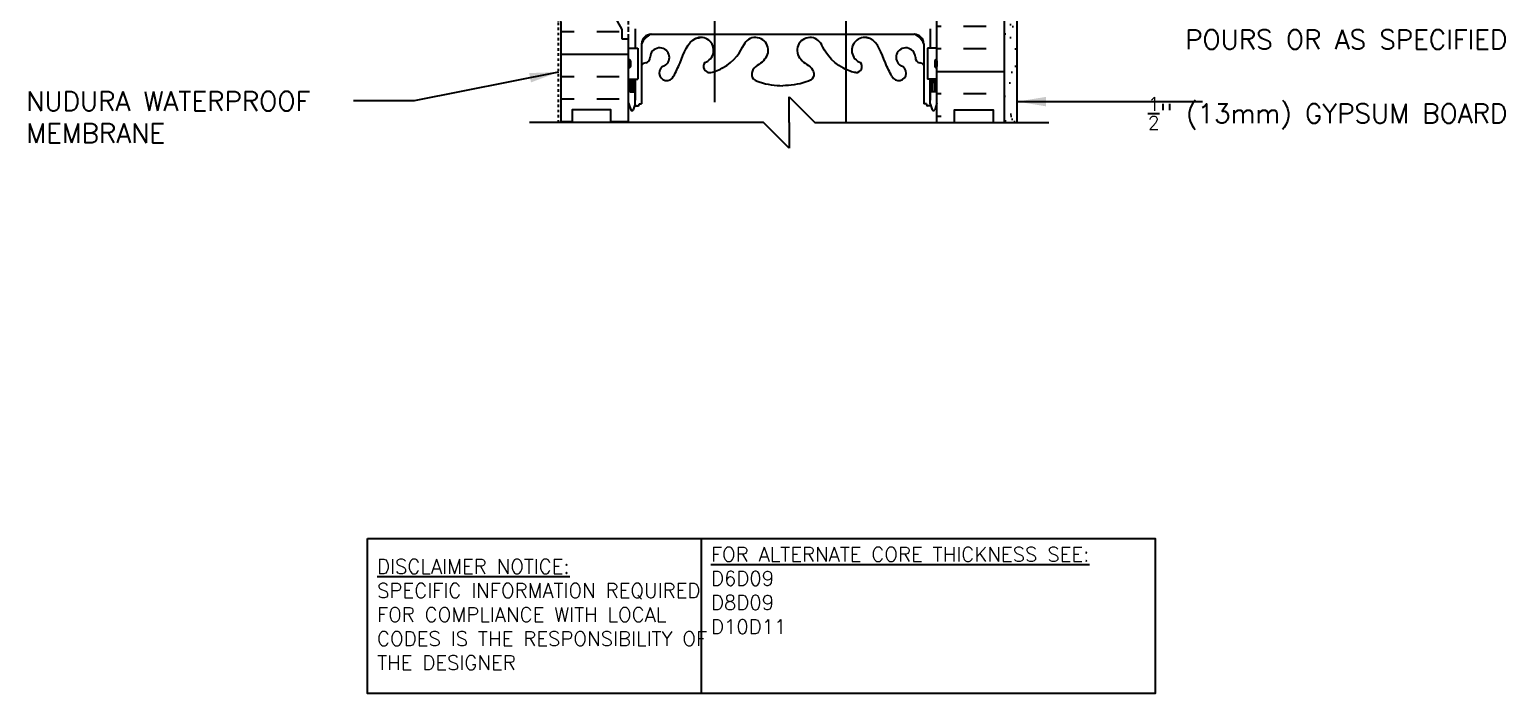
# Model space of a CAD drawing. Header units: inches. Extents: x 196 to 302, y 22 to 90.
# Drawn here: x 243.6 to 301.1, y 22.1 to 47.9 of the extents above; entities that cross this region are included whole.
import ezdxf

# ---------------------------------------------------------------- set-up
doc = ezdxf.new("R2010")
doc.units = ezdxf.units.IN
doc.header["$LTSCALE"] = 0.5
doc.header["$MEASUREMENT"] = 0
doc.linetypes.add('HIDDEN2', pattern=[0.1875, 0.125, -0.0625])
for name, color, linetype in [('HATCH', 12, 'Continuous'), ('Hidden2', 12, 'HIDDEN2'), ('line25', 2, 'Continuous'), ('LINE3', 3, 'Continuous'), ('LINE50', 5, 'Continuous'), ('LINE9', 9, 'Continuous'), ('TEXT', 4, 'Continuous'), ('Web_Edge', 9, 'Continuous')]:
    doc.layers.add(name, color=color, linetype=linetype)
doc.styles.add('DIM', font='romans.shx', dxfattribs={"width": 0.7})
doc.styles.add('ROMANS', font='romans.shx', dxfattribs={"height": 0.75})
doc.styles.get("Standard").update_dxf_attribs({"font": 'romans.shx', "height": 0.75})
doc.dimstyles.new('ext_12', dxfattribs={"dimscale": 12, "dimtxt": 0.09375, "dimasz": 0.09375, "dimexe": 0.09375, "dimexo": 0.0625, "dimgap": 0.0625, "dimtad": 1, "dimdec": 1, "dimzin": 3, "dimdsep": 46, "dimlunit": 4, "dimtxsty": 'DIM', "dimcen": 0.09, "dimdle": 0.09375, "dimclrt": 4, "dimadec": 0, "dimazin": 0, "dimtfac": 1, "dimtdec": 1, "dimtmove": 2, "dimatfit": 3, "dimfxl": 1, "dimfrac": 2, "dimtolj": 1, "dimtzin": 0, "dimarcsym": 0})

msp = doc.modelspace()

# ---------------------------------------------------------------- hatches: boundary and pattern name
at = {"layer": 'HATCH'}
h = msp.add_hatch(dxfattribs=at)
h.set_pattern_fill('AR-SAND', color=256, scale=0.5, style=0)
h.set_pattern_definition([(37.50000000000001, (78.74079064016448, 2.292538534932206), (-0.03149667905480408, 0.9634118845065793), [0, -0.76, 0, -0.85, 0, -0.8125]), (7.499999999999999, (78.74079064016448, 2.292538534932206), (0.8848883526338636, 1.41107303261487), [0, -0.41, 0, -0.685, 0, -0.2625]), (327.5, (78.12579064016447, 2.292538534932206), (1.557070930875748, 0.002829526768482249), [0, -0.25, 0, -0.9, 0, -1.175]), (317.5, (78.12579064016447, 2.292538534932206), (1.503063302286147, 0.4388377824671246), [0, -0.125, 0, -0.59, 0, -0.675])])
h.paths.add_polyline_path([(282.0519133085294, 67.5590264273548), (281.5519133085294, 67.5590264273548), (281.5519133085294, 62.30902642735484), (281.5519133085294, 44.31308282123442), (282.0519133085294, 44.31359821044191)])
h = msp.add_hatch(dxfattribs=at)
h.set_pattern_fill('INSUL', color=256, scale=7, style=0)
h.set_pattern_definition([(180, (3205.088495020014, -352.7004876353569), (0, 2.625), []), (180, (3205.088495020014, -351.8254876353569), (0, 2.625), [0.875, -0.875]), (180, (3205.088495020014, -350.9504876353569), (0, 2.625), [0.875, -0.875])])
h.paths.add_polyline_path([(281.5519133085294, 44.30902642735484), (281.1144133085294, 44.30902642735484), (281.1144133085289, 44.80902642735478), (279.6144133085294, 44.80902642735489), (279.6144133085294, 44.30902642735489), (278.9269133085294, 44.30902642735478), (278.9269133085294, 62.30902642735489), (279.6144133085294, 62.30902642735478), (279.6144133085294, 62.80902642735478), (281.1144133085289, 62.80902642735489), (281.1144133085294, 62.30902642735478), (281.5519133085294, 62.30902642735484)])
h = msp.add_hatch(dxfattribs=at)
h.set_pattern_fill('INSUL', color=256, scale=7, style=0)
h.set_pattern_definition([(0, (-2735.563852346056, -378.2732540411922), (0, 2.625), []), (0, (-2735.563852346056, -377.3982540411922), (0, 2.625), [0.875, -0.875]), (0, (-2735.563852346056, -376.5232540411922), (0, 2.625), [0.875, -0.875])])
h.paths.add_polyline_path([(261.5019133085292, 57.30902642735489, -0.0795791067839555), (260.5019133085292, 60.55902642735489), (260.5019133085292, 62.30902642735489), (259.8019133085294, 62.30902642735489), (259.8019133085294, 57.30902642735489, 0.1316524975873954), (260.4717862896072, 54.80902642735489), (264.2097917113637, 48.65902642735503, -0.1043800181721882), (264.3019133085298, 48.18402642735501), (264.3019133085294, 44.30902642735501), (264.7394133085294, 44.30902642735501), (264.7394133085294, 44.80902642735501), (266.2394133085294, 44.80902642735501), (266.2394133085294, 44.30902642735501), (266.9269133085294, 44.30902642735501), (266.9269133085294, 47.55902642735501), (266.6769133085294, 47.55902642735501), (266.6769133085294, 47.93402642735501)])

# ---------------------------------------------------------------- linework, layer by layer
at = {"layer": 'Hidden2', "ltscale": 3}
msp.add_line((266.9269133085294, 47.55902642735501), (266.9269133085294, 62.30902642735472), dxfattribs=at)
at = {"layer": 'line25'}
for p, q in [((278.9269133085294, 44.30902642735484), (278.9269133085294, 62.30902642735484)), ((266.6769133085294, 47.93402642735501), (261.5019133085292, 57.30902642735489)), ((266.6769133085294, 47.55902642735501), (266.6769133085294, 47.93402642735501)), ((266.9269133085294, 47.55902642735501), (266.6769133085294, 47.55902642735501)), ((266.9269133085294, 44.30902642735501), (266.9269133085294, 47.55902642735501)), ((266.9269133085294, 47.20402642734857), (267.2918659027713, 47.20402642734862)), ((267.2918659027713, 47.20402642734857), (267.2918659027713, 46.00402642734852)), ((278.9269050807674, 47.20402642734857), (278.5619524865255, 47.20402642734862)), ((278.5619524865255, 47.20402642734857), (278.5619524865255, 46.00402642734852)), ((266.9269133085294, 46.65902642734844), (266.9269169284929, 46.65902642734844)), ((266.9269169284925, 46.71402642734844), (266.9269169284925, 46.49402642734859)), ((266.9669169284924, 46.75402642734846), (266.9669169284924, 46.75402642734852)), ((267.0069169284924, 46.7140264273485), (267.0069169284933, 46.49402642734859)), ((278.8469014608044, 46.7140264273485), (278.8469014608035, 46.49402642734859)), ((278.8869014608043, 46.75402642734846), (278.8869014608043, 46.75402642734852)), ((278.9269014608043, 46.71402642734844), (278.9269014608043, 46.49402642734859)), ((278.9269050807674, 46.65902642734844), (278.9269014608038, 46.65902642734844)), ((266.9269133085294, 46.54902642734842), (266.9269169284929, 46.54902642734842)), ((266.9269133085294, 46.00402642734858), (267.2918659027713, 46.00402642734858)), ((266.9669169284924, 46.45402642734857), (266.9669169284933, 46.45402642734851)), ((278.9269050807674, 46.00402642734858), (278.5619524865255, 46.00402642734858)), ((278.8869014608043, 46.45402642734857), (278.8869014608034, 46.45402642734851)), ((278.9269050807674, 46.54902642734842), (278.9269014608038, 46.54902642734842))]:
    msp.add_line(p, q, dxfattribs=at)
for centre, start, end in [((266.9669169284924, 46.7140264273485), 89.99999999994789, 180.0000000000879), ((266.9669169284924, 46.7140264273485), 0, 90), ((278.8869014608043, 46.7140264273485), 90, 180), ((278.8869014608043, 46.7140264273485), 359.9999999999121, 90.00000000005213), ((266.9669169284924, 46.49402642734859), 180, 270.0000000000782), ((266.9669169284933, 46.49402642734853), 270, 1.009635278083779e-10), ((278.8869014608034, 46.49402642734853), 179.999999999899, 270), ((278.8869014608043, 46.49402642734859), 269.9999999999218, 0)]:
    msp.add_arc(centre, 0.04, start, end, dxfattribs=at)
at = {"layer": 'LINE3'}
for p, q in [((270.2670103954803, 88.84392934040396), (270.2670103954803, 45.09955255043246)), ((275.3825935450578, 65.51865699781271), (275.3825935450577, 44.3115008539183))]:
    msp.add_line(p, q, dxfattribs=at)
at = {"layer": 'LINE50'}
msp.add_line((281.5519133085294, 44.30902642735484), (281.5519133085294, 62.30902642735484), dxfattribs=at)
msp.add_lwpolyline([(264.3019133085294, 44.30902642735501), (264.3019133085298, 48.18402642735501, 0.1043800181721882), (264.2097917113637, 48.65902642735503), (260.4717862896072, 54.80902642735489, -0.1316524975873954), (259.8019133085294, 57.30902642735489), (259.8019133085294, 62.30902642735489), (260.5019133085292, 62.30902642735489)], format="xyb", dxfattribs=at)
for points in [[(266.9269133085294, 44.30902642735501), (266.2394133085294, 44.30902642735501), (266.2394133085294, 44.80902642735501), (264.7394133085294, 44.80902642735501), (264.7394133085294, 44.30902642735501), (264.3019133085294, 44.30902642735501)], [(278.9269133085294, 44.30902642735484), (279.6144133085294, 44.30902642735484), (279.6144133085294, 44.80902642735484), (281.1144133085294, 44.80902642735484), (281.1144133085294, 44.30902642735484), (281.5519133085294, 44.30902642735484)]]:
    msp.add_lwpolyline(points, dxfattribs=at)
at = {"layer": 'LINE9'}
for p, q in [((282.0519133085294, 44.30902642735501), (282.0519133085294, 67.55902642735484)), ((273.1769133085294, 45.30902642735501), (274.1769133085294, 44.30902642735501)), ((273.1769133085294, 44.30902642735501), (273.1769133085294, 45.30902642735501)), ((272.1769133085295, 44.30902642735501), (263.0776511643917, 44.30902642735501)), ((273.1769133085294, 43.30902642735501), (272.1769133085294, 44.30902642735501)), ((273.1769133085294, 44.30902642735501), (273.1769133085294, 43.30902642735501)), ((274.1769133085293, 44.30902642735501), (283.2761754526671, 44.30902642735501))]:
    msp.add_line(p, q, dxfattribs=at)
at = {"layer": 'LINE9', "linetype": 'HIDDEN2'}
msp.add_lwpolyline([(264.1982368638591, 44.30879969768864), (264.1982368638595, 48.24520877389085, 0.097368861961691), (264.1449807309934, 48.54786027774821), (262.3329707526132, 51.53774597779664)], format="xyb", dxfattribs=at)
at = {"layer": 'TEXT'}
msp.add_lwpolyline([(256.7735592302389, 28.1102972735744), (269.7570650571938, 28.1102972735744), (269.7570650571938, 22.07225506229112), (256.7735592302389, 22.07225506229112)], close=True, dxfattribs=at)
msp.add_lwpolyline([(269.7570650571938, 28.1102972735744), (287.4175973867322, 28.1102972735744), (287.4175973867322, 22.07225506229112), (269.7570650571938, 22.07225506229112)], dxfattribs=at)
at = {"layer": 'Web_Edge'}
for p, q in [((267.8119179163181, 47.74725084586922), (278.0419087006849, 47.7472508458695)), ((267.4369137464651, 47.37226226032885), (267.4369096885663, 45.03775954390122)), ((278.416916928495, 47.37225084586689), (278.4169169284925, 45.03775954390122)), ((267.1869096885663, 45.03775954390184), (267.1869096885662, 46.00402642734858)), ((278.6669169284925, 45.03775954390184), (278.6669169284925, 46.00402642734858)), ((266.9269133085293, 45.06841510934794), (267.0119096885661, 44.8077595439012)), ((267.1869096885663, 45.03775954390122), (267.1119096885665, 44.8077595439012)), ((267.1608227320445, 44.95775954390129), (267.2869096885662, 44.95775954390118)), ((267.3369096885664, 45.03775954390127), (267.4369096885663, 45.03775954390122)), ((267.3369096885664, 45.03775954390127), (267.3369096885664, 45.0077595439013)), ((267.3369096885664, 45.0077595439013), (267.3369096885664, 45.00775954390119)), ((278.5169169284924, 45.03775954390127), (278.4169169284925, 45.03775954390122)), ((278.5169169284924, 45.03775954390127), (278.5169169284925, 45.00775954390119)), ((278.5169169284924, 45.0077595439013), (278.5169169284924, 45.00775954390119)), ((278.6930038850143, 44.95775954390129), (278.5669169284926, 44.95775954390118)), ((278.6669169284925, 45.03775954390122), (278.7419169284923, 44.8077595439012)), ((278.9269133085293, 45.06841510934777), (278.8419169284927, 44.8077595439012))]:
    msp.add_line(p, q, dxfattribs=at)
for points in [[(278.9269091946484, 46.43775954389795), (278.9269091946484, 53.3090264273516)], [(267.1869096885663, 47.95402642734857), (267.1869096885663, 47.20402642734859)], [(278.6669169284925, 47.95402642734857), (278.6669169284925, 47.20402642734859)], [(267.1869096885663, 46.00402642734858), (267.1869096885663, 45.18775954390119)], [(278.6669169284925, 46.00402642734858), (278.6669169284925, 45.18775954390119)]]:
    msp.add_lwpolyline(points, dxfattribs=at)
for points in [[(267.1369096885666, 45.9477595439013), (266.9869096885665, 45.9477595439013), (266.9869096885665, 45.5077595439013), (267.1369096885666, 45.5077595439013)], [(267.0969096885666, 45.8877595439013), (267.0269096885664, 45.8877595439013), (267.0269096885664, 45.5077595439013), (267.0969096885666, 45.5077595439013)], [(278.7169169284922, 45.9477595439013), (278.8669169284923, 45.9477595439013), (278.8669169284923, 45.5077595439013), (278.7169169284922, 45.5077595439013)], [(278.7569169284922, 45.8877595439013), (278.8269169284923, 45.8877595439013), (278.8269169284923, 45.5077595439013), (278.7569169284922, 45.5077595439013)]]:
    msp.add_lwpolyline(points, close=True, dxfattribs=at)
for centre, radius, start, end in [((268.0187481594052, 47.16540783685778), 0.6175111631306078, 109.5689932188591, 160.4297496782808), ((267.8119237318717, 47.37223680228959), 0.3750140436250164, 90.00088851775614, 179.9978543794051), ((277.8350784575987, 47.16540783685778), 0.6175111631306078, 19.57025032171915, 70.43100678113741), ((278.0419028851321, 47.37223680228959), 0.3750140436250164, 0.002145620594919282, 89.99911148224388), ((268.1409153666927, 46.84422121444121), 0.375, 300.1324709786873, 177.0762926848875), ((269.7394153666932, 47.12225084586797), 0.5, 288.2063345100038, 113.7861334876725), ((271.8644153666932, 47.12225084586797), 0.5, 315.8124932882584, 155.1810110614404), ((273.9894153666932, 47.12225084586797), 0.5, 24.8189889385596, 224.1875067117416), ((276.1144153666932, 47.12225084586797), 0.5, 66.21386651232747, 251.7936654899962), ((277.7129153666928, 46.84422121444121), 0.3750000000000553, 2.92370731511572, 239.8675290213088), ((267.6111946288623, 46.45081840237006), 0.190235174181155, 94.30355043906685, 156.3683907885006), ((267.5677425710496, 46.83857885522562), 0.2001991447122018, 278.3800431284648, 7.107142558080758), ((270.085748464819, 46.49750199509694), 0.2420270174843613, 141.7672916529545, 270.0000000103439), ((275.768082268567, 46.49750199509694), 0.2420270174843613, 269.9999999896561, 38.23270834704547), ((278.286088162335, 46.8385788552292), 0.2001991447122018, 172.8928574419587, 261.6199568715615), ((278.2426319881406, 46.45081840237006), 0.190235174181155, 23.63160921150162, 85.69644956093315), ((268.414566402117, 46.23928276927475), 0.2933208100657363, 106.9268830514037, 334.2016147191986), ((277.439264331268, 46.23928276927452), 0.2933208100659943, 205.798385280833, 73.07311694851458), ((267.2869096885662, 45.00775954390119), 0.05, 270, 0), ((278.5669169284926, 45.00775954390119), 0.05, 180, 270), ((267.0619096885667, 44.83442621056727), 0.0566666666662005, 208.0724869353416, 331.9275130644369), ((278.791916928492, 44.83442621056727), 0.0566666666662005, 208.0724869355631, 331.9275130646583)]:
    msp.add_arc(centre, radius, start, end, dxfattribs=at)
for points, knots in [([(268.6786522311585, 46.11162787310124), (268.7646572885009, 46.27824205815241), (269.017662968883, 46.76837992391157), (269.2316052594892, 47.51776577579849), (269.6416277575144, 47.61215717261999), (269.6983816048518, 47.62056423158944)], [0, 0, 0, 0, 0.5792108788750416, 1.703895643153065, 1.875320924960458, 1.875320924960458, 1.875320924960458, 1.875320924960458]), ([(270.085748464819, 46.25547497761258), (270.2067230262195, 46.2534961905894), (271.0401983018468, 46.61098277211502), (271.2794299353786, 47.0676260464995), (271.41998292582, 47.35101638362065)], [0.038125052948749, 0.038125052948749, 0.038125052948749, 0.038125052948749, 0.3206625196127232, 1.258118572087025, 1.258118572087025, 1.258118572087025, 1.258118572087025]), ([(275.768082268567, 46.25547497761258), (275.6471077071664, 46.2534961905894), (274.8136324315391, 46.61098277211502), (274.5744007980074, 47.0676260464995), (274.433847807566, 47.35101638362065)], [0.038125052948749, 0.038125052948749, 0.038125052948749, 0.038125052948749, 0.3206625196127232, 1.258118572087025, 1.258118572087025, 1.258118572087025, 1.258118572087025]), ([(277.1751785022274, 46.11162787310124), (277.089173444885, 46.27824205815241), (276.8361677645029, 46.76837992391157), (276.6222254738968, 47.51776577579849), (276.2122029758715, 47.61215717261999), (276.1554491285346, 47.62056423158944)], [0, 0, 0, 0, 0.5792108788750416, 1.703895643153065, 1.875320924960458, 1.875320924960458, 1.875320924960458, 1.875320924960458]), ([(272.2229466700778, 46.7737464635525), (272.1153182968773, 46.61077803668329), (271.7553349854238, 46.52011313539808), (271.6786677388381, 46.0245476404514), (272.2268271531943, 45.78869495197037), (272.6306207265879, 45.76021512396213), (272.9269153666932, 45.73931726687377)], [0.2294066276059699, 0.2294066276059699, 0.2294066276059699, 0.2294066276059699, 0.8444317149509691, 1.128849112252439, 1.464330773214601, 2.389004302115073, 2.389004302115073, 2.389004302115073, 2.389004302115073]), ([(273.6308840633082, 46.7737464635525), (273.7385124365086, 46.61077803668329), (274.0984957479622, 46.52011313539808), (274.1751629945483, 46.0245476404514), (273.6270035801921, 45.78869495197037), (273.2232100067985, 45.76021512396213), (272.9269153666932, 45.73931726687377)], [0.2294066276059699, 0.2294066276059699, 0.2294066276059699, 0.2294066276059699, 0.8444317149509691, 1.128849112252439, 1.464330773214601, 2.389004302115073, 2.389004302115073, 2.389004302115073, 2.389004302115073])]:
    msp.add_open_spline(points, degree=3, knots=knots, dxfattribs=at)

# ---------------------------------------------------------------- texts
at = {"layer": 'TEXT', "char_height": 0.75, "style": 'ROMANS'}
for s, insert, width, attachment_point in [('\\A1;WET SET DOWELS TO MATCH VERTICAL REINFORCEMENT BETWEEN POURS OR AS SPECIFIED', (301.1225002770202, 49.41610667115272), 14.54504868196608, 6), ('{\\H1x;NUDURA WATERPROOF MEMBRANE}', (243.4887610975128, 44.51778738031317), 13.69006115903156, 4), ('\\A1; {\\H0.7x;\\S1/2;}" (13mm) GYPSUM BOARD', (301.1225002770202, 44.66510771804811), 14.54504868196608, 6)]:
    msp.add_mtext(s, dxfattribs=dict(at, insert=insert, width=width, attachment_point=attachment_point))
at = {"layer": 'TEXT', "char_height": 0.5625, "attachment_point": 4}
for s, insert, width in [('{\\LFOR ALTERNATE CORE THICKNESS SEE:\\P}D6D09\\PD8D09\\PD10D11', (270.132474110942, 26.08423761975637), 23.33295210344748), ('{\\LDISCLAIMER NOTICE:}\\PSPECIFIC INFORMATION REQUIRED FOR COMPLIANCE WITH LOCAL CODES IS THE RESPONSIBILITY OF THE DESIGNER', (257.1405066151627, 25.14420790297088), 14.00235015036683)]:
    msp.add_mtext(s, dxfattribs=dict(at, insert=insert, width=width))

# ---------------------------------------------------------------- leaders
at = {"layer": 'TEXT'}
msp.add_leader([(264.1982368638592, 46.27700423578975), (258.5851553156834, 45.14966536877503), (256.2295564854003, 45.14966536877503)], dimstyle='ext_12', dxfattribs=at)
msp.add_leader([(282.0519133085294, 45.12610379267561), (287.2290770629476, 45.12610379267561), (289.2567740126683, 45.12610379267561)], dimstyle='ext_12', override={"dimgap": 0.0625, "dimtad": 0}, dxfattribs=at)

doc.saveas('drawing.dxf')
